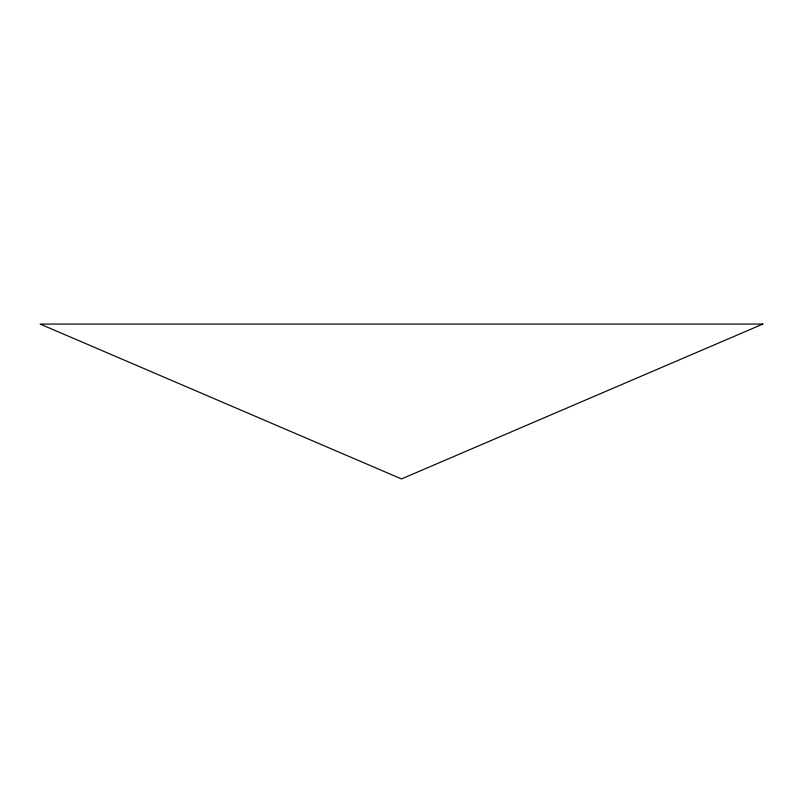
<?xml version="1.0" encoding="UTF-8"?>
<svg xmlns="http://www.w3.org/2000/svg" width="803" height="803" viewBox="0 0 803 803"><rect width="100%" height="100%" fill="white"/><g stroke="black" fill="none" stroke-linecap="round" stroke-linejoin="round"><path stroke-width="1.2" d="M762.85 324.071L401.5 478.929L40.15 324.071L762.85 324.071"/></g></svg>
